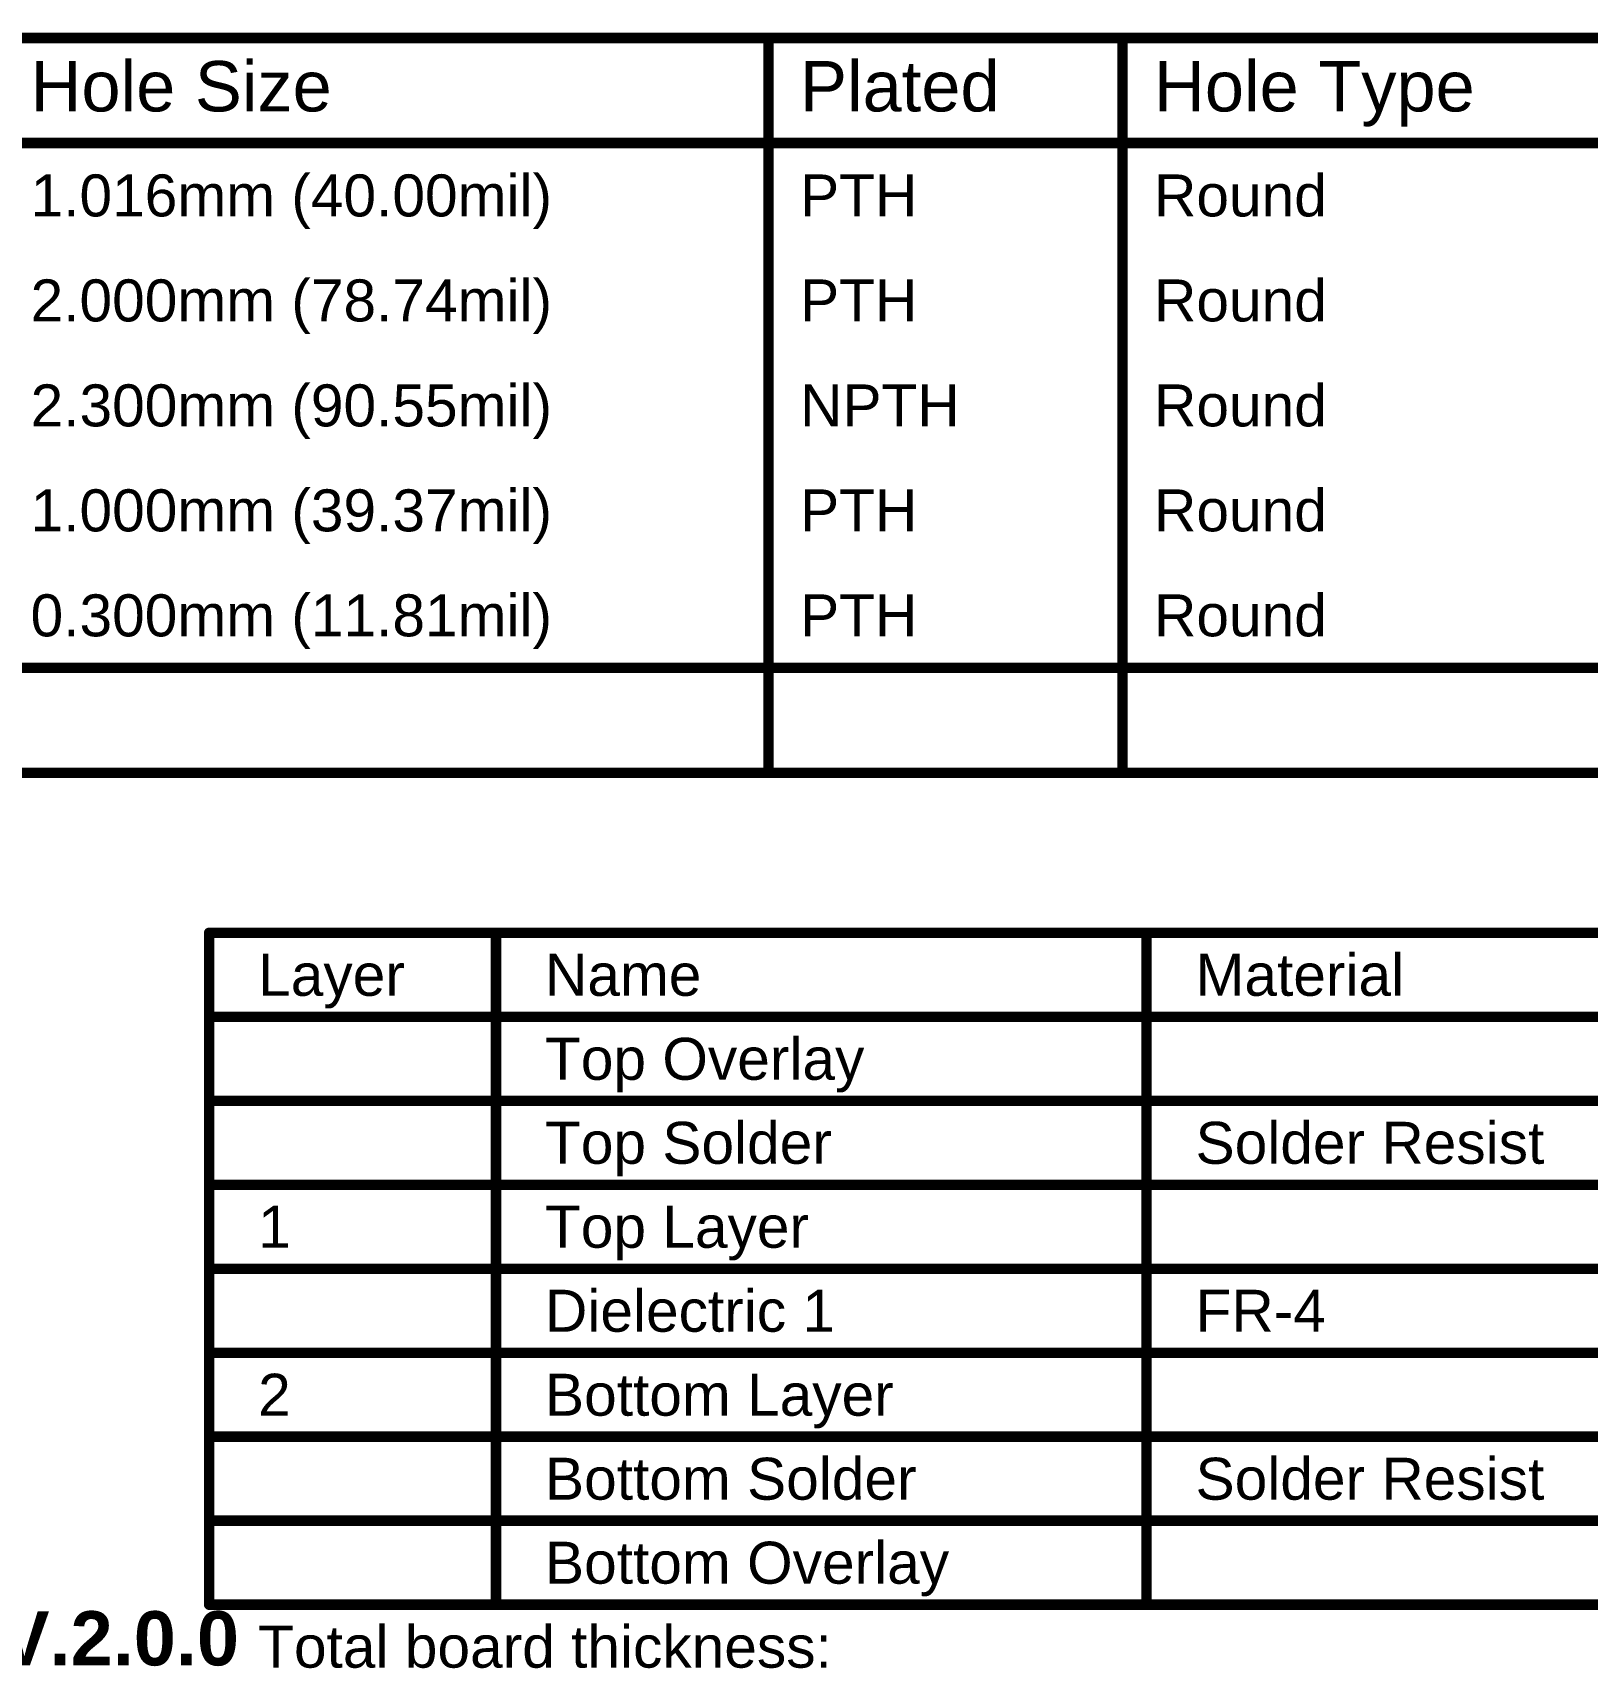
# Model space of a CAD drawing. Header units: inches. Extents: x -3 to 331, y -3 to 61.
# Drawn here: x 26.8 to 83.2, y 2.1 to 61.5 of the extents above; entities that cross this region are included whole.
import ezdxf

# ---------------------------------------------------------------- set-up
doc = ezdxf.new("R2010")
doc.units = ezdxf.units.IN
for name, color, linetype in [('Drill Drawing', 1, 'Continuous'), ('Fabrication', 76, 'Continuous'), ('Top Overlay', 2, 'Continuous')]:
    doc.layers.add(name, color=color, linetype=linetype)
doc.styles.add('Arial', font='', dxfattribs={"height": 0.2})
doc.styles.add('Arial_Bold', font='', dxfattribs={"height": 0.2})
doc.styles.get('Arial').set_extended_font_data('Arial')
doc.styles.get('Arial_Bold').set_extended_font_data('Arial', bold=True)

msp = doc.modelspace()

# ---------------------------------------------------------------- linework, layer by layer
at = {"layer": 'Drill Drawing'}
for points in [[(-2.121, 61.278, 0.381, 0.381, 0), (330.475, 61.278, 0.381, 0.381, 0)], [(53.516, 34.608, 0.381, 0.381, 0), (53.516, 61.278, 0.381, 0.381, 0)], [(66.365, 34.608, 0.381, 0.381, 0), (66.365, 61.278, 0.381, 0.381, 0)], [(-2.121, 57.468, 0.381, 0.381, 0), (330.475, 57.468, 0.381, 0.381, 0)], [(-2.121, 38.417, 0.381, 0.381, 0), (330.475, 38.417, 0.381, 0.381, 0)], [(-2.121, 34.608, 0.381, 0.381, 0), (330.475, 34.608, 0.381, 0.381, 0)]]:
    msp.add_lwpolyline(points, format="xyseb", dxfattribs=at)
for points in [[(53.42, 61.278, 0.191, 0.191, 1), (53.611, 61.278, 0.191, 0.191, 1)], [(66.27, 61.278, 0.191, 0.191, 1), (66.46, 61.278, 0.191, 0.191, 1)], [(53.42, 34.608, 0.191, 0.191, 1), (53.611, 34.608, 0.191, 0.191, 1)], [(66.27, 34.608, 0.191, 0.191, 1), (66.46, 34.608, 0.191, 0.191, 1)]]:
    msp.add_lwpolyline(points, format="xyseb", close=True, dxfattribs=at)
at = {"layer": 'Fabrication'}
for points in [[(33.211, 28.8, 0.381, 0.381, 0), (148.496, 28.8, 0.381, 0.381, 0)], [(33.211, 4.416, 0.381, 0.381, 0), (33.211, 28.8, 0.381, 0.381, 0)], [(43.622, 4.416, 0.381, 0.381, 0), (43.622, 28.8, 0.381, 0.381, 0)], [(67.238, 4.416, 0.381, 0.381, 0), (67.238, 28.8, 0.381, 0.381, 0)], [(33.211, 25.752, 0.381, 0.381, 0), (148.496, 25.752, 0.381, 0.381, 0)], [(33.211, 22.704, 0.381, 0.381, 0), (43.622, 22.704, 0.381, 0.381, 0)], [(43.622, 22.704, 0.381, 0.381, 0), (67.238, 22.704, 0.381, 0.381, 0)], [(67.238, 22.704, 0.381, 0.381, 0), (89.076, 22.704, 0.381, 0.381, 0)], [(33.211, 19.656, 0.381, 0.381, 0), (43.622, 19.656, 0.381, 0.381, 0)], [(43.622, 19.656, 0.381, 0.381, 0), (67.238, 19.656, 0.381, 0.381, 0)], [(67.238, 19.656, 0.381, 0.381, 0), (89.076, 19.656, 0.381, 0.381, 0)], [(33.211, 16.608, 0.381, 0.381, 0), (43.622, 16.608, 0.381, 0.381, 0)], [(43.622, 16.608, 0.381, 0.381, 0), (67.238, 16.608, 0.381, 0.381, 0)], [(67.238, 16.608, 0.381, 0.381, 0), (89.076, 16.608, 0.381, 0.381, 0)], [(33.211, 13.56, 0.381, 0.381, 0), (43.622, 13.56, 0.381, 0.381, 0)], [(43.622, 13.56, 0.381, 0.381, 0), (67.238, 13.56, 0.381, 0.381, 0)], [(67.238, 13.56, 0.381, 0.381, 0), (89.076, 13.56, 0.381, 0.381, 0)], [(33.211, 10.512, 0.381, 0.381, 0), (43.622, 10.512, 0.381, 0.381, 0)], [(43.622, 10.512, 0.381, 0.381, 0), (67.238, 10.512, 0.381, 0.381, 0)], [(67.238, 10.512, 0.381, 0.381, 0), (89.076, 10.512, 0.381, 0.381, 0)], [(33.211, 7.464, 0.381, 0.381, 0), (43.622, 7.464, 0.381, 0.381, 0)], [(43.622, 7.464, 0.381, 0.381, 0), (67.238, 7.464, 0.381, 0.381, 0)], [(67.238, 7.464, 0.381, 0.381, 0), (89.076, 7.464, 0.381, 0.381, 0)], [(33.211, 4.416, 0.381, 0.381, 0), (43.622, 4.416, 0.381, 0.381, 0)], [(43.622, 4.416, 0.381, 0.381, 0), (67.238, 4.416, 0.381, 0.381, 0)], [(67.238, 4.416, 0.381, 0.381, 0), (89.076, 4.416, 0.381, 0.381, 0)]]:
    msp.add_lwpolyline(points, format="xyseb", dxfattribs=at)
for points in [[(33.115, 28.8, 0.191, 0.191, 1), (33.306, 28.8, 0.191, 0.191, 1)], [(33.115, 28.8, 0.191, 0.191, 1), (33.306, 28.8, 0.191, 0.191, 1)], [(43.527, 28.8, 0.191, 0.191, 1), (43.718, 28.8, 0.191, 0.191, 1)], [(67.143, 28.8, 0.191, 0.191, 1), (67.333, 28.8, 0.191, 0.191, 1)], [(33.115, 25.752, 0.191, 0.191, 1), (33.306, 25.752, 0.191, 0.191, 1)], [(33.115, 22.704, 0.191, 0.191, 1), (33.306, 22.704, 0.191, 0.191, 1)], [(43.527, 22.704, 0.191, 0.191, 1), (43.718, 22.704, 0.191, 0.191, 1)], [(43.527, 22.704, 0.191, 0.191, 1), (43.718, 22.704, 0.191, 0.191, 1)], [(67.143, 22.704, 0.191, 0.191, 1), (67.333, 22.704, 0.191, 0.191, 1)], [(67.143, 22.704, 0.191, 0.191, 1), (67.333, 22.704, 0.191, 0.191, 1)], [(33.115, 19.656, 0.191, 0.191, 1), (33.306, 19.656, 0.191, 0.191, 1)], [(43.527, 19.656, 0.191, 0.191, 1), (43.718, 19.656, 0.191, 0.191, 1)], [(43.527, 19.656, 0.191, 0.191, 1), (43.718, 19.656, 0.191, 0.191, 1)], [(67.143, 19.656, 0.191, 0.191, 1), (67.333, 19.656, 0.191, 0.191, 1)], [(67.143, 19.656, 0.191, 0.191, 1), (67.333, 19.656, 0.191, 0.191, 1)], [(33.115, 16.608, 0.191, 0.191, 1), (33.306, 16.608, 0.191, 0.191, 1)], [(43.527, 16.608, 0.191, 0.191, 1), (43.718, 16.608, 0.191, 0.191, 1)], [(43.527, 16.608, 0.191, 0.191, 1), (43.718, 16.608, 0.191, 0.191, 1)], [(67.143, 16.608, 0.191, 0.191, 1), (67.333, 16.608, 0.191, 0.191, 1)], [(67.143, 16.608, 0.191, 0.191, 1), (67.333, 16.608, 0.191, 0.191, 1)], [(33.115, 13.56, 0.191, 0.191, 1), (33.306, 13.56, 0.191, 0.191, 1)], [(43.527, 13.56, 0.191, 0.191, 1), (43.718, 13.56, 0.191, 0.191, 1)], [(43.527, 13.56, 0.191, 0.191, 1), (43.718, 13.56, 0.191, 0.191, 1)], [(67.143, 13.56, 0.191, 0.191, 1), (67.333, 13.56, 0.191, 0.191, 1)], [(67.143, 13.56, 0.191, 0.191, 1), (67.333, 13.56, 0.191, 0.191, 1)], [(33.115, 10.512, 0.191, 0.191, 1), (33.306, 10.512, 0.191, 0.191, 1)], [(43.527, 10.512, 0.191, 0.191, 1), (43.718, 10.512, 0.191, 0.191, 1)], [(43.527, 10.512, 0.191, 0.191, 1), (43.718, 10.512, 0.191, 0.191, 1)], [(67.143, 10.512, 0.191, 0.191, 1), (67.333, 10.512, 0.191, 0.191, 1)], [(67.143, 10.512, 0.191, 0.191, 1), (67.333, 10.512, 0.191, 0.191, 1)], [(33.115, 7.464, 0.191, 0.191, 1), (33.306, 7.464, 0.191, 0.191, 1)], [(43.527, 7.464, 0.191, 0.191, 1), (43.718, 7.464, 0.191, 0.191, 1)], [(43.527, 7.464, 0.191, 0.191, 1), (43.718, 7.464, 0.191, 0.191, 1)], [(67.143, 7.464, 0.191, 0.191, 1), (67.333, 7.464, 0.191, 0.191, 1)], [(67.143, 7.464, 0.191, 0.191, 1), (67.333, 7.464, 0.191, 0.191, 1)], [(33.115, 4.416, 0.191, 0.191, 1), (33.306, 4.416, 0.191, 0.191, 1)], [(33.115, 4.416, 0.191, 0.191, 1), (33.306, 4.416, 0.191, 0.191, 1)], [(43.527, 4.416, 0.191, 0.191, 1), (43.718, 4.416, 0.191, 0.191, 1)], [(43.527, 4.416, 0.191, 0.191, 1), (43.718, 4.416, 0.191, 0.191, 1)], [(43.527, 4.416, 0.191, 0.191, 1), (43.718, 4.416, 0.191, 0.191, 1)], [(67.143, 4.416, 0.191, 0.191, 1), (67.333, 4.416, 0.191, 0.191, 1)], [(67.143, 4.416, 0.191, 0.191, 1), (67.333, 4.416, 0.191, 0.191, 1)], [(67.143, 4.416, 0.191, 0.191, 1), (67.333, 4.416, 0.191, 0.191, 1)]]:
    msp.add_lwpolyline(points, format="xyseb", close=True, dxfattribs=at)

# ---------------------------------------------------------------- texts
at = {"layer": 'Drill Drawing', "style": 'Arial'}
for s, height, p in [('Hole Size', 1.8288, (26.727, 58.611)), ('Plated', 1.8288, (54.659, 58.611)), ('Hole Type', 1.8288, (67.508, 58.611)), ('1.016mm (40.00mil)', 1.524, (26.727, 54.8)), ('Round', 1.524, (67.508, 54.8)), ('PTH', 1.524, (54.659, 54.8)), ('2.000mm (78.74mil)', 1.524, (26.727, 50.99)), ('PTH', 1.524, (54.659, 50.99)), ('Round', 1.524, (67.508, 50.99)), ('2.300mm (90.55mil)', 1.524, (26.727, 47.18)), ('NPTH', 1.524, (54.659, 47.18)), ('Round', 1.524, (67.508, 47.18)), ('1.000mm (39.37mil)', 1.524, (26.727, 43.37)), ('PTH', 1.524, (54.659, 43.37)), ('Round', 1.524, (67.508, 43.37)), ('0.300mm (11.81mil)', 1.524, (26.727, 39.56)), ('PTH', 1.524, (54.659, 39.56)), ('Round', 1.524, (67.508, 39.56))]:
    msp.add_text(s, height=height, dxfattribs=at).set_placement(p)
at = {"layer": 'Fabrication', "style": 'Arial'}
for s, p in [('Layer', (34.988, 26.514)), ('Name', (45.4, 26.514)), ('Material', (69.016, 26.514)), ('Top Overlay', (45.4, 23.466)), ('Top Solder', (45.4, 20.418)), ('Solder Resist', (69.016, 20.418)), ('1', (34.988, 17.37)), ('Top Layer', (45.4, 17.37)), ('Dielectric 1', (45.4, 14.322)), ('FR-4', (69.016, 14.322)), ('2', (34.988, 11.274)), ('Bottom Layer', (45.4, 11.274)), ('Bottom Solder', (45.4, 8.226)), ('Solder Resist', (69.016, 8.226)), ('Bottom Overlay', (45.4, 5.178)), ('Total board thickness:', (34.988, 2.13))]:
    msp.add_text(s, height=1.524, dxfattribs=at).set_placement(p)
at = {"layer": 'Top Overlay', "style": 'Arial_Bold'}
msp.add_text('CHARGE CONTROL V.2.0.0', height=1.968, rotation=360, dxfattribs=at).set_placement((-1.448, 2.212))

doc.saveas('drawing.dxf')
